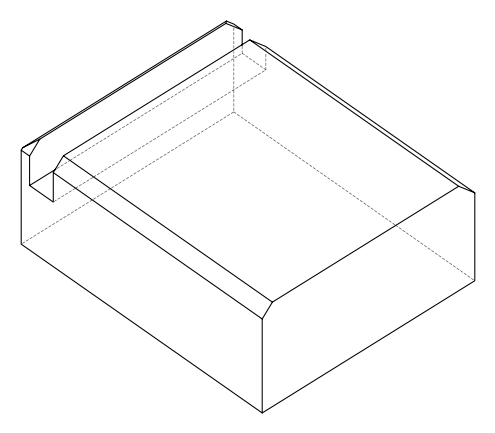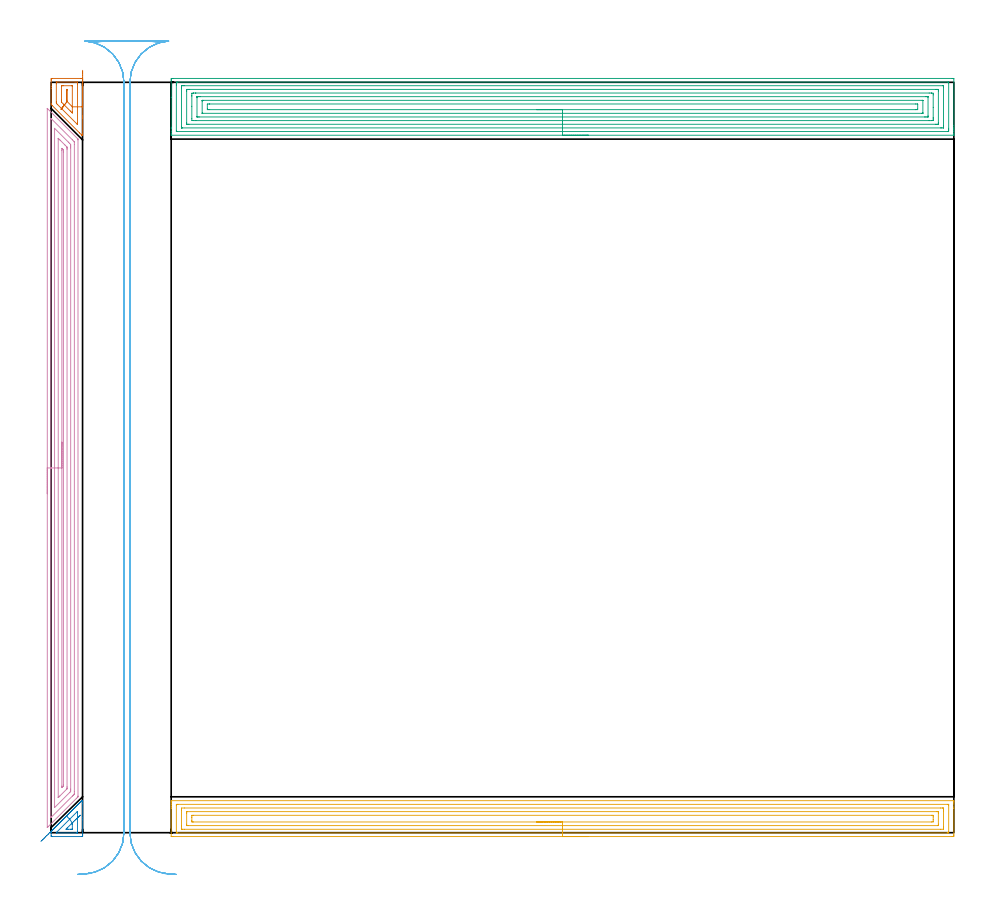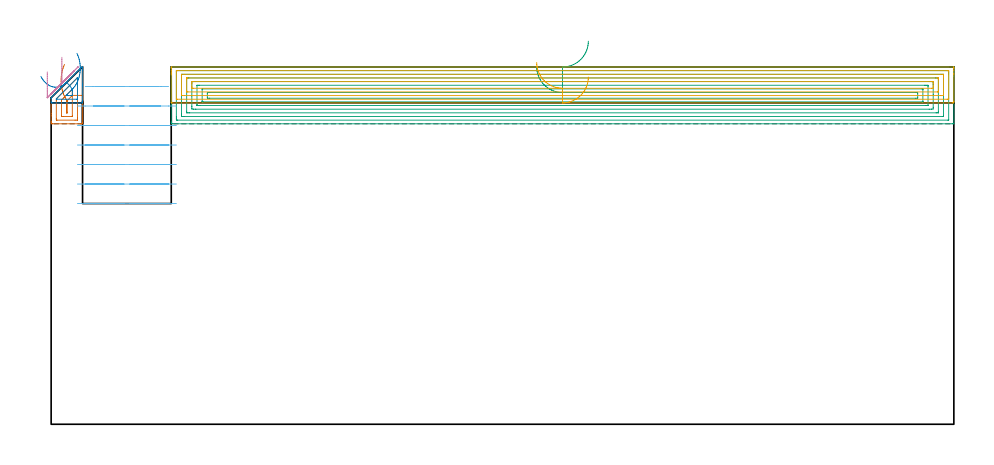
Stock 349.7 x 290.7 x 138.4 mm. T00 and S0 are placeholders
(PLAN: 6 operations, 1 tool changes, 54.6 min)
(1 AREA_MILL | FG_CHAMFER_SURFACE | UGT0205_001 | 0.9 min | 4908 mm3)
(2 AREA_MILL_1 | FG_CHAMFER_SURFACE_1 | UGT0205_001 | 0.54 min | 1855 mm3)
(3 AREA_MILL_2 | FG_CHAMFER_SURFACE_2 | UGT0205_001 | 19.78 min | 75330 mm3)
(4 AREA_MILL_3 | FG_CHAMFER_SURFACE_3 | UGT0205_001 | 10.87 min | 18597 mm3)
(5 AREA_MILL_4 | FG_CHAMFER_SURFACE_4 | UGT0205_001 | 12.43 min | 29984 mm3)
(6 MILL_RECTANGULAR_SLOT | SLOT_RECTANGULAR | UGT0201_004 | Follow Part, ap 8, ae 75% | 10.07 min | 522236 mm3)
(TOOL UGT0205_001 | Chamfer Mill 20 x 3 x 45 deg. | D20 FL50 Z2)
(TOOL UGT0201_004 | End Mill 32 mm | D32 FL53 Z6)
(OP 1 AREA_MILL)
G17 G21 G94 G90
T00 M6
G54
G17 G0 G90 X12.2 Y295.342 S1061 M3
G43 Z148.4 H0
Z127.395
G94 G1 Y294.699 Z126.805 F250.
Y294.007 Z126.274
Y293.271 Z125.806
Y292.497 Z125.403
Y291.691 Z125.069
Y290.859 Z124.807
Y290.008 Z124.618
Y289.143 Z124.504
Y288.271 Z124.466
Y287.4 Z124.504
Y286.535 Z124.618
Y285.683 Z124.807
Y284.851 Z125.069
Y284.045 Z125.403
Y283.271 Z125.806
Y282.535 Z126.274
Y281.843 Z126.805
Y281.2 Z127.395
Y277.679 Z130.916
Y276.884 Z131.716
X12.199 Y270.636 Z137.964
X12.197 Y270.244 Z138.355
X12.194 Y270.207 Z138.392
X12.059 Y270.205 Z138.393
X11.898 Y270.206 Z138.391
X11.804 Y270.297 Z138.301
X11.023 Y271.076 Z137.522
X0.396 Y281.703 Z126.896
X0.025 Y282.08 Z126.519
X0.01 Y282.099 Z126.5
X0. Y282.478 Z126.122
Y288.328 Z120.272
Y289.123 Z119.471
Y291.281 Z117.314
X0.003 Y291.764 Z116.831
X0.007 Y292.19 Z116.405
X0.396 Y292.2 Z116.4
X11.37 Y292.199 Z116.401
X11.804 Y292.197 Z116.403
X12.193 Y292.19 Z116.404
X12.2 Y291.764 Z116.831
Y281.2 Z127.395
X11.802 Y281.202 Z127.398
X10.2 Y281.2 Z127.4
Y274.886 Z133.714
X10.198 Y274.734 Z133.866
X10.191 Y274.431 Z134.169
X10.189 Y274.37 Z134.23
X10.176 Y274.38 Z134.22
X10.127 Y274.425 Z134.175
X10.049 Y274.501 Z134.099
X2.47 Y282.08 Z126.52
X2.151 Y282.403 Z126.197
X2.021 Y282.541 Z126.059
X2.008 Y282.809 Z125.791
X2.003 Y282.961 Z125.639
X2.001 Y283.112 Z125.488
X2. Y290.155 Z118.445
X2.002 Y290.307 Z118.293
X2.009 Y290.61 Z117.99
X2.015 Y290.779 Z117.821
X2.054 Y290.781 Z117.819
X2.151 Y290.784 Z117.816
X2.249 Y290.785 Z117.815
X9.269 Y290.786 Z117.814
X10.049 Y290.78 Z117.82
X10.153 Y290.779 Z117.821
X10.19 Y290.759 Z117.841
X10.196 Y290.736 Z117.864
X10.199 Y290.003 Z118.597
X10.2 Y289.852 Z118.748
Y281.2 Z127.4
X8.2
Y279.439 Z129.161
X8.199 Y279.099 Z129.501
X8.197 Y278.929 Z129.671
X8.193 Y278.844 Z129.756
X8.191 Y278.821 Z129.779
X7.416 Y279.583 Z129.017
X4.784 Y282.216 Z126.384
X4.05 Y282.961 Z125.639
X4.01 Y283.012 Z125.588
X4.006 Y283.059 Z125.541
X4.003 Y283.157 Z125.443
X4.001 Y283.354 Z125.246
X4. Y283.747 Z124.853
Y289.029 Z119.571
X4.01 Y289.362 Z119.238
X4.124 Y289.366 Z119.234
X4.288 Y289.369 Z119.231
X4.537 Y289.371 Z119.229
X4.784
X8.047 Y289.37 Z119.23
X8.141 Y289.368 Z119.232
X8.17 Y289.365 Z119.235
X8.19 Y289.361 Z119.239
X8.194 Y289.316 Z119.284
X8.199 Y289.218 Z119.382
X8.2 Y281.2 Z127.4
X6.193 Y283.265 Z125.335
X6.191 Y283.266 Z125.334
X6.154 Y283.298 Z125.302
X6.101 Y283.349 Z125.251
X6.075 Y283.375 Z125.225
X6.051 Y283.403 Z125.198
X6.01 Y283.453 Z125.147
X6.004 Y283.497 Z125.103
X6.001 Y283.841 Z124.759
X6. Y284.042 Z124.558
X6.001 Y287.702 Z120.898
X6.002 Y287.901 Z120.699
X6.008 Y287.935 Z120.665
X6.013 Y287.951 Z120.649
X6.024 Y287.952 Z120.648
X6.1 Y287.954 Z120.646
X6.176 Y287.952 Z120.648
X6.187 Y287.951 Z120.649
X6.192 Y287.935 Z120.665
X6.195 Y287.903 Z120.697
X6.199 Y287.703 Z120.897
Y283.302 Z125.298
X6.195 Y283.268 Z125.332
X6.193 Y283.265 Z125.335
X5.788 Y282.744 Z125.904
X5.414 Y282.264 Z126.53
X5.075 Y281.829 Z127.206
X4.774 Y281.441 Z127.927
X4.512 Y281.105 Z128.688
X4.293 Y280.823 Z129.484
X4.116 Y280.596 Z130.308
X3.985 Y280.427 Z131.153
X3.899 Y280.317 Z132.014
X3.859 Y280.266 Z132.884
X3.867 Y280.275 Z133.757
X3.921 Y280.345 Z134.625
X4.021 Y280.474 Z135.482
X4.167 Y280.661 Z136.321
X4.357 Y280.905 Z137.137
X4.59 Y281.204 Z137.922
X4.864 Y281.557 Z138.672
X5.177 Y281.959 Z139.38
G0 Z148.4
M5
M2
(OP 2 AREA_MILL_1)
G17 G21 G94 G90
T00 M6
G54
G17 G0 G90 X-3.963 Y-3.371 S1061 M3
G43 Z148.4 H0
Z134.746
G94 G1 X-3.58 Y-2.992 Z134.06 F250.
X-3.156 Y-2.572 Z133.424
X-2.695 Y-2.114 Z132.842
X-2.199 Y-1.623 Z132.319
X-1.673 Y-1.101 Z131.858
X-1.12 Y-0.554 Z131.464
X-0.544 Y0.016 Z131.139
X0.049 Y0.604 Z130.886
X0.655 Y1.205 Z130.707
X1.27 Y1.815 Z130.603
X1.89 Y2.428 Z130.575
X2.509 Y3.041 Z130.623
X3.122 Y3.649 Z130.746
X3.725 Y4.247 Z130.945
X4.314 Y4.831 Z131.216
X4.884 Y5.395 Z131.559
X5.431 Y5.937 Z131.971
X5.949 Y6.451 Z132.448
X6.1 Y6.601 Z132.599
X6.262 Y6.764 Z132.759
X6.426 Y6.927 Z132.925
X6.539 Y7.04 Z133.038
X6.7 Y7.202 Z133.197
X6.864 Y7.365 Z133.363
X6.978 Y7.479 Z133.476
X7.138 Y7.641 Z133.636
X7.301 Y7.802 Z133.8
X7.416 Y7.917 Z133.915
X7.576 Y8.079 Z134.074
X7.739 Y8.24 Z134.238
X7.855 Y8.356 Z134.354
X8.014 Y8.517 Z134.512
X8.176 Y8.677 Z134.675
X8.294 Y8.795 Z134.793
X8.453 Y8.955 Z134.95
X8.614 Y9.115 Z135.112
X8.733 Y9.234 Z135.231
X8.891 Y9.393 Z135.388
X9.051 Y9.552 Z135.55
X9.171 Y9.672 Z135.67
X9.329 Y9.831 Z135.826
X9.489 Y9.99 Z135.987
X9.61 Y10.111 Z136.109
X9.767 Y10.269 Z136.264
X9.926 Y10.427 Z136.425
X10.049 Y10.55 Z136.548
X10.205 Y10.707 Z136.703
X10.363 Y10.864 Z136.862
X10.488 Y10.989 Z136.986
X10.643 Y11.146 Z137.141
X10.801 Y11.302 Z137.3
X10.926 Y11.427 Z137.425
X11.081 Y11.584 Z137.579
X11.238 Y11.739 Z137.737
X11.365 Y11.866 Z137.864
X11.52 Y12.022 Z138.017
X11.804 Y12.303 Z138.301
X11.898 Y12.394 Z138.392
X12.193 Y12.393
X12.196 Y12.361 Z138.36
X12.199 Y12.022 Z138.021
X12.2 Y11.231 Z137.23
Y5.803 Z131.803
Y5.012 Z131.006
Y-0.726 Z125.268
X12.197 Y-1.122 Z124.873
X12.193 Y-1.49 Z124.505
X12.175 Y-1.492 Z124.503
X11.804 Y-1.5 Z124.5
X0.396
X0.208 Y-1.497 Z124.503
X0.007 Y-1.493 Z124.507
X0. Y-1.122 Z124.878
Y0.193 Z126.192
Y0.235 Z126.235
X0.005 Y0.436 Z126.435
X0.01 Y0.505 Z126.502
X0.128 Y0.631 Z126.625
X0.302 Y0.803 Z126.801
X0.396 Y0.897 Z126.895
X0.566 Y1.069 Z127.063
X0.739 Y1.24 Z127.238
X0.835 Y1.336 Z127.334
X1.004 Y1.507 Z127.502
X1.177 Y1.678 Z127.676
X1.274 Y1.775 Z127.773
X1.443 Y1.945 Z127.94
X1.614 Y2.115 Z128.113
X1.712 Y2.213 Z128.211
X1.881 Y2.383 Z128.378
X2.052 Y2.553 Z128.551
X2.151 Y2.652 Z128.65
X2.319 Y2.821 Z128.816
X2.489 Y2.99 Z128.988
X2.59 Y3.091 Z129.089
X2.757 Y3.259 Z129.254
X2.927 Y3.427 Z129.425
X3.029 Y3.53 Z129.528
X3.195 Y3.698 Z129.692
X3.364 Y3.865 Z129.863
X3.468 Y3.968 Z129.966
X3.633 Y4.136 Z130.13
X3.801 Y4.302 Z130.3
X3.906 Y4.407 Z130.405
X4.071 Y4.574 Z130.569
X4.239 Y4.74 Z130.738
X4.345 Y4.846 Z130.844
X4.509 Y5.012 Z131.007
X4.676 Y5.177 Z131.175
X4.784 Y5.285 Z131.283
X4.948 Y5.45 Z131.445
X5.114 Y5.615 Z131.613
X5.223 Y5.724 Z131.721
X5.386 Y5.888 Z131.883
X5.551 Y6.052 Z132.05
X5.661 Y6.162 Z132.16
X5.824 Y6.326 Z132.321
X5.949 Y6.451 Z132.448
X6.1 Y6.299 Z132.299
X7.175 Y5.225 Z131.225
X10.049 Y8.098 Z134.098
X10.129 Y8.174 Z134.174
X10.178 Y8.218 Z134.218
X10.19 Y8.093 Z134.093
X10.197 Y7.792 Z133.792
X10.199 Y7.641 Z133.641
Y0.329 Z126.329
X10.195 Y0.027 Z126.027
X10.19 Y-0.059 Z125.941
X10.186 Y-0.08 Z125.92
X10.182 Y-0.082 Z125.918
X10.138 Y-0.084 Z125.916
X10.049 Y-0.085 Z125.915
X9.889 Y-0.086 Z125.914
X2.151 Y-0.085 Z125.915
X2.07 Y-0.084 Z125.916
X2.034 Y-0.082 Z125.918
X2.017 Y-0.079 Z125.921
X2.01 Y-0.068 Z125.932
X2.008 Y0. Z126.
X2.01 Y0.04 Z126.04
X2.025 Y0.066 Z126.066
X2.044 Y0.091 Z126.091
X2.065 Y0.114 Z126.114
X2.151 Y0.202 Z126.202
X7.175 Y5.225 Z131.225
X8.178 Y3.767 Z129.767
X8.198 Y3.355 Z129.355
X8.2 Y3.259 Z129.259
Y3.16 Z129.16
Y1.507 Z127.507
X8.198 Y1.409 Z127.409
X8.194 Y1.361 Z127.361
X8.191 Y1.342 Z127.342
X8.131 Y1.336 Z127.336
X7.774 Y1.33 Z127.33
X7.595 Y1.329 Z127.329
X6.539
X5.836 Y1.333 Z127.333
X5.814 Y1.335 Z127.335
X5.79 Y1.379 Z127.379
X5.912 Y1.507 Z127.507
X6.223 Y1.822 Z127.822
X7.83 Y3.43 Z129.43
X7.978 Y3.575 Z129.575
X8.178 Y3.767 Z129.767
X8.678 Y4.248 Z130.295
X9.144 Y4.696 Z130.881
X9.571 Y5.107 Z131.521
X9.956 Y5.477 Z132.211
X10.296 Y5.805 Z132.945
X10.589 Y6.086 Z133.717
X10.832 Y6.32 Z134.521
X11.024 Y6.505 Z135.352
X11.162 Y6.639 Z136.203
X11.247 Y6.72 Z137.067
X11.278 Y6.75 Z137.939
X11.253 Y6.726 Z138.81
X11.174 Y6.65 Z139.676
X11.041 Y6.522 Z140.528
X10.855 Y6.342 Z141.361
X10.617 Y6.113 Z142.169
X10.329 Y5.837 Z142.945
X9.994 Y5.514 Z143.683
G0 Z148.4
M5
M2
(OP 3 AREA_MILL_2)
G17 G21 G94 G90
T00 M6
G54
G17 G0 G90 X208.1 Y270.2 S1061 M3
G43 Z148.4 H0
G94 G1 X208.062 Z147.528 F250.
X207.948 Z146.664
X207.759 Z145.812
X207.497 Z144.98
X207.163 Z144.174
X206.76 Z143.4
X206.292 Z142.664
X205.76 Z141.972
X205.171 Z141.329
X204.528 Z140.74
X203.836 Z140.208
X203.1 Z139.74
X202.326 Z139.337
X201.52 Z139.003
X200.688 Z138.741
X199.837 Z138.552
X198.972 Z138.438
X198.1 Z138.4
X46.672
X46.503 Y270.198 Z138.393
X46.502 Z138.392
X46.5 Y270.535 Z138.064
Y270.839 Z137.76
Y271.516 Z137.079
Y272.735 Z135.862
Y273.277 Z135.317
Y284.891 Z123.707
Y291.493 Z117.104
X46.503 Y291.764 Z116.833
X46.51 Y292.192 Z116.406
X46.68 Y292.196 Z116.402
X47.118 Y292.2 Z116.4
X349.082
X349.537 Y292.196 Z116.402
X349.69 Y292.192 Z116.406
X349.7 Y292.035 Z116.562
Y273.886 Z134.709
Y273.277 Z135.317
Y272.735 Z135.862
Y272.397 Z136.2
Y271.855 Z136.741
Y271.516 Z137.079
Y270.839 Z137.76
Y270.535 Z138.064
X349.698 Y270.198 Z138.392
X349.697 Z138.393
X349.528 Y270.2 Z138.4
X198.1
Y271.614 Z136.986
X48.805 Y271.615 Z136.985
X48.536 Y271.62 Z136.98
X48.511 Y271.621 Z136.979
X48.507 Y271.641 Z136.959
X48.502 Y271.674 Z136.926
X48.501 Y271.706 Z136.894
X48.5 Y271.915 Z136.685
Y289.522 Z119.078
X48.502 Y290.003 Z118.597
X48.505 Y290.398 Z118.202
X48.518 Y290.779 Z117.821
X48.905 Y290.784 Z117.816
X49.005 Y290.785 Z117.815
X347.395
X347.664 Y290.78 Z117.82
X347.689 Y290.779 Z117.821
X347.693 Y290.759 Z117.841
X347.698 Y290.726 Z117.874
X347.699 Y290.694 Z117.906
X347.7 Y290.485 Z118.115
Y272.878 Z135.722
X347.698 Y272.397 Z136.203
X347.695 Y272.003 Z136.597
X347.682 Y271.621 Z136.979
X347.295 Y271.616 Z136.984
X347.195 Y271.615 Z136.985
X198.1 Y271.614 Z136.986
Y273.028 Z135.572
X50.944 Y273.029 Z135.571
X50.692 Y273.03 Z135.57
X50.608 Y273.032 Z135.568
X50.542 Y273.035 Z135.565
X50.51 Y273.04 Z135.56
X50.508 Y273.088 Z135.512
X50.503 Y273.277 Z135.323
X50.5 Y273.466 Z135.134
Y288.432 Z120.168
X50.503 Y289.123 Z119.477
X50.506 Y289.307 Z119.293
X50.513 Y289.365 Z119.235
X50.566 Y289.367 Z119.233
X50.692 Y289.369 Z119.231
X51.333 Y289.371 Z119.229
X51.585 Y289.372 Z119.228
X345.256 Y289.371 Z119.229
X345.508 Y289.37 Z119.23
X345.592 Y289.368 Z119.232
X345.658 Y289.365 Z119.235
X345.69 Y289.36 Z119.24
X345.692 Y289.312 Z119.288
X345.697 Y289.123 Z119.477
X345.7 Y288.934 Z119.666
Y273.968 Z134.632
X345.697 Y273.277 Z135.323
X345.694 Y273.093 Z135.507
X345.688 Y273.035 Z135.565
X345.634 Y273.033 Z135.567
X345.508 Y273.031 Z135.569
X344.867 Y273.029 Z135.571
X344.615 Y273.028 Z135.572
X198.1
Y274.443 Z134.157
X53.372
X53.082 Y274.444 Z134.156
X52.635 Y274.448 Z134.152
X52.539 Y274.45 Z134.15
X52.51 Y274.458 Z134.142
X52.507 Y274.504 Z134.096
X52.504 Y274.606 Z133.994
X52.5 Y275.017 Z133.583
Y287.341 Z121.259
X52.504 Y287.792 Z120.808
X52.507 Y287.899 Z120.701
X52.51 Y287.947 Z120.653
X52.568 Y287.95 Z120.65
X52.772 Y287.954 Z120.646
X53.372 Y287.957 Z120.643
X53.662
X342.828
X343.118 Y287.956 Z120.644
X343.565 Y287.952 Z120.648
X343.661 Y287.95 Z120.65
X343.69 Y287.942 Z120.658
X343.693 Y287.896 Z120.704
X343.696 Y287.794 Z120.806
X343.7 Y287.383 Z121.217
Y275.059 Z133.541
X343.696 Y274.608 Z133.992
X343.693 Y274.501 Z134.099
X343.69 Y274.453 Z134.147
X343.632 Y274.45 Z134.15
X343.428 Y274.446 Z134.154
X342.828 Y274.443 Z134.157
X342.538
X198.1
Y275.857 Z132.743
X56.052
X55.218 Y275.86 Z132.74
X55.159 Y275.863 Z132.737
X54.51 Y275.918 Z132.682
X54.501 Y276.566 Z132.034
X54.5 Y281.409 Z127.191
Y285.371 Z123.229
X54.501 Y285.602 Z122.998
X54.504 Y286.247 Z122.353
X54.51 Y286.482 Z122.118
X55.103 Y286.537 Z122.063
X55.159 Y286.539 Z122.061
X55.99 Y286.543 Z122.057
X56.052
X340.148
X340.982 Y286.54 Z122.06
X341.041 Y286.537 Z122.063
X341.69 Y286.482 Z122.118
X341.699 Y285.834 Z122.766
X341.7 Y280.991 Z127.609
Y277.029 Z131.571
X341.699 Y276.798 Z131.802
X341.696 Y276.153 Z132.447
X341.69 Y275.918 Z132.682
X341.097 Y275.863 Z132.737
X341.041 Y275.861 Z132.739
X340.21 Y275.857 Z132.743
X340.148
X198.1
Y277.271 Z131.329
X57.359
X56.946 Y277.273 Z131.327
X56.533 Y277.277 Z131.323
X56.514 Y277.278 Z131.322
X56.51 Y277.292 Z131.308
X56.504 Y277.337 Z131.263
X56.501 Y277.415 Z131.185
X56.5 Y284.721 Z123.879
X56.501 Y284.941 Z123.659
X56.505 Y285.051 Z123.549
X56.51 Y285.105 Z123.495
X56.513 Y285.122 Z123.478
X56.537 Y285.124 Z123.476
X56.946 Y285.127 Z123.473
X57.426 Y285.129 Z123.471
X57.839
X338.841
X339.254 Y285.127 Z123.473
X339.667 Y285.123 Z123.477
X339.686 Y285.122 Z123.478
X339.69 Y285.107 Z123.493
X339.696 Y285.063 Z123.537
X339.699 Y284.985 Z123.615
X339.7 Y277.679 Z130.921
X339.699 Y277.459 Z131.141
X339.695 Y277.349 Z131.251
X339.69 Y277.295 Z131.305
X339.687 Y277.278 Z131.322
X339.663 Y277.276 Z131.324
X339.254 Y277.273 Z131.327
X338.774 Y277.271 Z131.329
X338.361
X198.1
Y278.685 Z129.915
X58.732 Y278.686 Z129.914
X58.603 Y278.687 Z129.913
X58.541 Y278.69 Z129.91
X58.515 Y278.692 Z129.908
X58.509 Y278.704 Z129.896
X58.505 Y278.724 Z129.876
X58.501 Y278.787 Z129.813
Y283.419 Z125.181
X58.504 Y283.571 Z125.029
X58.51 Y283.693 Z124.907
X58.514 Y283.709 Z124.891
X58.519 Y283.711 Z124.889
X58.541 Y283.713 Z124.887
X58.732 Y283.714 Z124.886
X58.861 Y283.715 Z124.885
X337.468 Y283.714 Z124.886
X337.597 Y283.713 Z124.887
X337.659 Y283.71 Z124.89
X337.685 Y283.708 Z124.892
X337.691 Y283.696 Z124.904
X337.695 Y283.676 Z124.924
X337.699 Y283.613 Z124.987
Y278.981 Z129.619
X337.696 Y278.829 Z129.771
X337.69 Y278.707 Z129.893
X337.686 Y278.691 Z129.909
X337.681 Y278.689 Z129.911
X337.659 Y278.687 Z129.913
X337.468 Y278.686 Z129.914
X337.339 Y278.685 Z129.915
X198.1
Y280.099 Z128.501
X61.413 Y280.1 Z128.5
X60.739 Y280.103 Z128.497
X60.519 Y280.107 Z128.493
X60.502 Y280.32 Z128.28
X60.5 Y280.338 Z128.262
X60.501 Y282.098 Z126.502
X60.519 Y282.293 Z126.307
X61.19 Y282.299 Z126.301
X61.413 Y282.3 Z126.3
X334.787
X335.461 Y282.297 Z126.303
X335.681 Y282.293 Z126.307
X335.698 Y282.08 Z126.52
X335.699 Y282.062 Z126.538
Y280.302 Z128.298
X335.681 Y280.107 Z128.493
X335.01 Y280.101 Z128.499
X334.787 Y280.1 Z128.5
X198.1 Y280.099 Z128.501
X197.228 Z128.539
X196.364 Z128.652
X195.512 Z128.841
X194.68 Z129.104
X193.874 Z129.437
X193.1 Z129.84
X192.364 Z130.309
X191.672 Z130.84
X191.029 Z131.429
X190.44 Z132.073
X189.909 Z132.765
X189.44 Z133.501
X189.037 Z134.274
X188.703 Z135.08
X188.441 Z135.912
X188.252 Z136.764
X188.138 Z137.629
X188.1 Z138.501
G0 Z148.4
M5
M2
(OP 4 AREA_MILL_3)
G17 G21 G94 G90
T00 M6
G54
G17 G0 G90 X-1.5 Y131.3 S1061 M3
G43 Z148.4 H0
Z136.5
G94 G1 Y131.338 Z135.628 F250.
Y131.452 Z134.764
Y131.641 Z133.912
Y131.903 Z133.08
Y132.237 Z132.274
Y132.64 Z131.5
Y133.109 Z130.764
Y133.64 Z130.072
Y134.229 Z129.429
Y134.872 Z128.84
Y135.564 Z128.308
Y136.3 Z127.84
Y137.074 Z127.437
Y137.88 Z127.103
Y138.712 Z126.841
Y139.564 Z126.652
Y140.429 Z126.538
Y141.3 Z126.5
Y280.502
X-1.499 Y280.596 Z126.499
X-1.498 Y280.597 Z126.5
X-1.495 Y280.596 Z126.503
X0.882 Y278.218 Z128.882
X10.157 Y268.943 Z138.156
X10.397 Y268.703 Z138.393
X10.399 Y268.699 Z138.394
X10.4 Y268.406 Z138.4
Y14.194
X10.402 Y13.902 Z138.394
X10.396 Y13.894 Z138.392
X10.157 Y13.657 Z138.156
X9.805 Y13.305 Z137.805
X-1.198 Y2.301 Z126.801
X-1.348 Y2.151 Z126.649
X-1.495 Y2.004 Z126.503
X-1.498 Y2.003 Z126.5
X-1.5 Y2.098
Y141.3
X-0.086 Z127.914
X-0.085 Y276.509 Z127.915
X-0.083 Y276.586 Z127.917
X-0.078 Y276.717 Z127.922
X-0.01 Y276.653 Z127.99
X0.215 Y276.434 Z128.215
X8.244 Y268.406 Z136.244
X8.91 Y267.732 Z136.91
X8.961 Y267.677 Z136.961
X8.979 Y267.637 Z136.979
X8.982 Y267.589 Z136.982
X8.984 Y267.514 Z136.984
X8.985 Y267.438 Z136.985
X8.986 Y266.622 Z136.986
Y15.902
X8.984 Y15.086 Z136.984
X8.982 Y15.014 Z136.982
X8.979 Y14.94 Z136.979
X8.91 Y14.867 Z136.91
X8.576 Y14.528 Z136.576
X8.245 Y14.194 Z136.245
X0.103 Y6.054 Z128.103
X-0.01 Y5.943 Z127.99
X-0.049 Y5.907 Z127.951
X-0.072 Y5.888 Z127.928
X-0.079 Y5.94 Z127.921
X-0.084 Y6.091 Z127.916
X-0.085 Y6.167 Z127.915
X-0.086 Y141.3 Z127.914
X1.328 Z129.328
X1.329 Y272.866 Z129.329
X1.33 Y272.867 Z129.33
X1.335 Y272.866 Z129.335
X6.687 Y267.514 Z134.687
X7.126 Y267.071 Z135.126
X7.564 Y266.622 Z135.564
X7.57 Y266.178 Z135.57
X7.571 Y265.73 Z135.571
Y265.284
Y16.87
X7.57 Y16.426 Z135.57
X7.564 Y15.978 Z135.564
X7.35 Y15.754 Z135.35
X7.126 Y15.525 Z135.126
X1.335 Y9.735 Z129.335
X1.333 Y9.734 Z129.333
X1.331 Y9.735 Z129.331
X1.329 Y9.742 Z129.329
X1.328 Y141.3 Z129.328
X2.743 Z130.743
Y268.762
X2.745 Y268.939 Z130.745
X2.747 Y268.982 Z130.747
X2.748 Y268.99 Z130.748
X2.758 Y268.983 Z130.758
X2.82 Y268.925 Z130.82
X3.345 Y268.406 Z131.345
X3.558 Y268.193 Z131.558
X5.13 Y266.622 Z133.13
X5.342 Y266.409 Z133.342
X6.017 Y265.73 Z134.017
X6.114 Y265.625 Z134.114
X6.15 Y265.573 Z134.15
X6.152 Y265.525 Z134.152
X6.155 Y265.322 Z134.155
X6.157 Y264.915 Z134.157
Y264.838
Y17.762
X6.156 Y17.355 Z134.156
X6.154 Y17.151 Z134.154
X6.15 Y17.05 Z134.15
X6.147 Y17.007 Z134.147
X6.123 Y16.981 Z134.123
X6.02 Y16.87 Z134.02
X3.346 Y14.194 Z131.346
X3.253 Y14.102 Z131.253
X3.005 Y13.856 Z131.005
X2.757 Y13.615 Z130.757
X2.75 Y13.61 Z130.75
X2.748 Y13.626 Z130.748
X2.745 Y13.695 Z130.745
X2.743 Y13.836 Z130.743
Y141.3
X4.157 Z132.157
Y264.239
X4.161 Y264.838 Z132.161
X4.164 Y265.124 Z132.164
X4.45 Y264.851 Z132.45
X4.464 Y264.838 Z132.464
X4.736 Y264.552 Z132.736
X4.741 Y263.946 Z132.741
X4.743 Y263.653 Z132.743
X4.742 Y18.654 Z132.742
X4.741 Y18.363 Z132.741
X4.736 Y18.066 Z132.736
X4.635 Y17.946 Z132.635
X4.45 Y17.748 Z132.45
X4.164 Y17.488 Z132.164
X4.16 Y17.762 Z132.16
X4.157 Y18.055 Z132.157
Y141.3
Y142.172 Z132.195
Y143.037 Z132.309
Y143.888 Z132.498
Y144.72 Z132.76
Y145.526 Z133.094
Y146.3 Z133.497
Y147.036 Z133.965
Y147.728 Z134.496
Y148.371 Z135.086
Y148.961 Z135.729
Y149.492 Z136.421
Y149.96 Z137.157
Y150.363 Z137.931
Y150.697 Z138.737
Y150.959 Z139.569
Y151.148 Z140.42
Y151.262 Z141.285
Y151.3 Z142.157
G0 Z148.4
M5
M2
(OP 5 AREA_MILL_4)
G17 G21 G94 G90
T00 M6
G54
G17 G0 G90 X208.1 Y-1.5 S1061 M3
G43 Z148.4 H0
Z134.5
G94 G1 X208.062 Z133.628 F250.
X207.948 Z132.764
X207.759 Z131.912
X207.497 Z131.08
X207.163 Z130.274
X206.76 Z129.5
X206.292 Z128.764
X205.76 Z128.072
X205.171 Z127.429
X204.528 Z126.84
X203.836 Z126.308
X203.1 Z125.84
X202.326 Z125.437
X201.52 Z125.103
X200.688 Z124.841
X199.836 Z124.652
X198.972 Z124.538
X198.1 Z124.5
X47.118
X46.606 Y-1.495 Z124.503
X46.51 Y-1.492 Z124.506
X46.5 Y-1.391 Z124.606
Y9.393 Z135.387
Y9.932 Z135.929
Y10.269 Z136.265
Y10.809 Z136.805
Y11.145 Z137.14
Y11.819 Z137.819
Y12.109 Z138.109
X46.503 Y12.257 Z138.249
X46.51 Y12.398 Z138.389
X46.672 Y12.4 Z138.4
X349.528
X349.69 Y12.398 Z138.389
X349.697 Y12.257 Z138.249
X349.7 Y12.109 Z138.108
Y11.819 Z137.819
Y11.145 Z137.14
Y9.932 Z135.929
Y9.393 Z135.387
Y-0.852 Z125.145
X349.696 Y-1.122 Z124.876
X349.69 Y-1.493 Z124.505
X349.464 Y-1.496 Z124.502
X349.082 Y-1.5 Z124.5
X198.1
Y-0.086 Z125.914
X48.905
X48.741 Y-0.085 Z125.915
X48.552 Y-0.081 Z125.919
X48.513 Y-0.079 Z125.921
X48.507 Y-0.054 Z125.946
X48.504 Y-0.022 Z125.978
X48.5 Y0.152 Z126.152
Y10.666 Z136.666
X48.502 Y10.799 Z136.799
X48.506 Y10.905 Z136.905
X48.51 Y10.971 Z136.971
X48.542 Y10.979 Z136.979
X48.905 Y10.984 Z136.984
X49.069 Y10.985 Z136.985
X347.295
X347.459
X347.647 Y10.981 Z136.981
X347.687 Y10.979 Z136.979
X347.693 Y10.954 Z136.954
X347.696 Y10.922 Z136.922
X347.7 Y10.748 Z136.748
Y0.233 Z126.233
X347.698 Y0.101 Z126.101
X347.695 Y-0.005 Z125.995
X347.69 Y-0.071 Z125.929
X347.658 Y-0.079 Z125.921
X347.295 Y-0.084 Z125.916
X347.131 Y-0.085 Z125.915
X198.1 Y-0.086 Z125.914
Y1.328 Z127.328
X51.585 Y1.329 Z127.329
X50.873 Y1.33 Z127.33
X50.692 Y1.332 Z127.332
X50.52 Y1.335 Z127.335
X50.51 Y1.507 Z127.507
X50.503 Y1.692 Z127.692
X50.5 Y2.383 Z128.383
Y2.571 Z128.571
X50.501 Y8.704 Z134.704
X50.51 Y9.393 Z135.393
X50.517 Y9.564 Z135.564
X51.585 Y9.571 Z135.571
X344.615
X345.328 Y9.57 Z135.57
X345.508 Y9.568 Z135.568
X345.68 Y9.565 Z135.565
X345.69 Y9.393 Z135.393
X345.697 Y9.208 Z135.208
X345.7 Y8.517 Z134.517
Y8.329 Z134.329
X345.699 Y2.196 Z128.196
X345.69 Y1.507 Z127.507
X345.683 Y1.335 Z127.335
X344.615 Y1.329 Z127.329
X198.1 Y1.328 Z127.328
Y2.743 Z128.743
X53.005
X52.641 Y2.744 Z128.744
X52.578 Y2.746 Z128.746
X52.518 Y2.749 Z128.749
X52.51 Y2.835 Z128.835
X52.5 Y3.238 Z129.238
Y3.259 Z129.259
Y7.62 Z133.62
X52.503 Y8.068 Z134.068
X52.506 Y8.121 Z134.121
X52.509 Y8.144 Z134.144
X52.532 Y8.15 Z134.15
X52.67 Y8.154 Z134.154
X52.846 Y8.156 Z134.156
X343.195 Y8.157 Z134.157
X343.559 Y8.156 Z134.156
X343.622 Y8.154 Z134.154
X343.681 Y8.151 Z134.151
X343.69 Y8.065 Z134.065
X343.7 Y7.662 Z133.662
Y7.641 Z133.641
Y3.28 Z129.28
X343.697 Y2.832 Z128.832
X343.694 Y2.779 Z128.779
X343.691 Y2.756 Z128.756
X343.669 Y2.75 Z128.75
X343.53 Y2.746 Z128.746
X343.354 Y2.743 Z128.743
X198.1
Y4.157 Z130.157
X55.137
X54.719 Y4.161 Z130.161
X54.519 Y4.164 Z130.164
X54.51 Y4.277 Z130.277
X54.501 Y4.78 Z130.78
Y5.888 Z131.888
X54.506 Y6.528 Z132.528
X54.515 Y6.736 Z132.736
X55.181 Y6.743 Z132.743
X341.063
X341.481 Y6.739 Z132.739
X341.681 Y6.736 Z132.736
X341.69 Y6.623 Z132.623
X341.699 Y6.12 Z132.12
Y5.012 Z131.012
X341.694 Y4.372 Z130.372
X341.685 Y4.164 Z130.164
X341.019 Y4.157 Z130.157
X198.1
X197.228 Z130.195
X196.364 Z130.309
X195.512 Z130.498
X194.68 Z130.76
X193.874 Z131.094
X193.1 Z131.497
X192.364 Z131.965
X191.672 Z132.496
X191.029 Z133.086
X190.44 Z133.729
X189.908 Z134.421
X189.44 Z135.157
X189.037 Z135.931
X188.703 Z136.737
X188.441 Z137.569
X188.252 Z138.42
X188.138 Z139.285
X188.1 Z140.157
G0 Z148.4
M5
M2
(OP 6 MILL_RECTANGULAR_SLOT)
G17 G21 G94 G90
T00 M6
G54
G17 G0 G90 X45.492 Y-16.248 S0 M3
G43 Z148.4 H0
Z130.843
G94 G1 X42.583 Y-15.513 F250.
G2 X30.5 Y0. R16. F500.
G1 Y290.7
G2 X41.452 Y305.883 R16.
G1 X41.461 Y305.911
G3 X36.5 Y306.7 R16.
G1 X22.2
G3 X17.239 Y305.911 R16.
G1 X17.248 Y305.883
G2 X28.2 Y290.7 R16.
G1 Y0.
G2 X16.119 Y-15.513 R16.
G1 X13.21 Y-16.247 F250.
G0 X48.515 Y-16.154 Z123.286
G1 X45.521 Y-15.97
G2 X30.5 Y0. R16. F500.
G1 Y290.7
G2 X42.313 Y306.143 R16.
G1 X42.321 Y306.172
G3 X38.243 Y306.7 R16.
G1 X20.447
G3 X16.374 Y306.173 R16.
G1 X16.382 Y306.144
G2 X28.2 Y290.7 R16.
G1 Y0.
G2 X13.179 Y-15.97 R16.
G1 X10.185 Y-16.154 F250.
G0 X48.515 Z115.729
G1 X45.521 Y-15.97
G2 X30.5 Y0. R16. F500.
G1 Y290.7
G2 X45.52 Y306.67 R16.
G1 Y306.7
X13.18
Y306.67
G2 X28.2 Y290.7 R16.
G1 Y0.
G2 X13.179 Y-15.97 R16.
G1 X10.185 Y-16.154 F250.
G0 X48.515 Z108.172
G1 X45.521 Y-15.97
G2 X30.5 Y0. R16. F500.
G1 Y290.7
G2 X45.52 Y306.67 R16.
G1 Y306.7
X13.18
Y306.67
G2 X28.2 Y290.7 R16.
G1 Y0.
G2 X13.179 Y-15.97 R16.
G1 X10.185 Y-16.154 F250.
G0 X48.515 Z100.614
G1 X45.521 Y-15.97
G2 X30.5 Y0. R16. F500.
G1 Y290.7
G2 X45.52 Y306.67 R16.
G1 Y306.7
X13.18
Y306.67
G2 X28.2 Y290.7 R16.
G1 Y0.
G2 X13.179 Y-15.97 R16.
G1 X10.185 Y-16.154 F250.
G0 X48.515 Z93.057
G1 X45.521 Y-15.97
G2 X30.5 Y0. R16. F500.
G1 Y290.7
G2 X45.52 Y306.67 R16.
G1 Y306.7
X13.18
Y306.67
G2 X28.2 Y290.7 R16.
G1 Y0.
G2 X13.179 Y-15.97 R16.
G1 X10.185 Y-16.154 F250.
G0 X48.515 Z85.5
G1 X45.521 Y-15.97
G2 X30.5 Y0. R16. F500.
G1 Y290.7
G2 X45.52 Y306.67 R16.
G1 Y306.7
X13.18
Y306.67
G2 X28.2 Y290.7 R16.
G1 Y0.
G2 X13.179 Y-15.97 R16.
G1 X10.185 Y-16.154 F250.
G0 Z148.4
M5
M2
